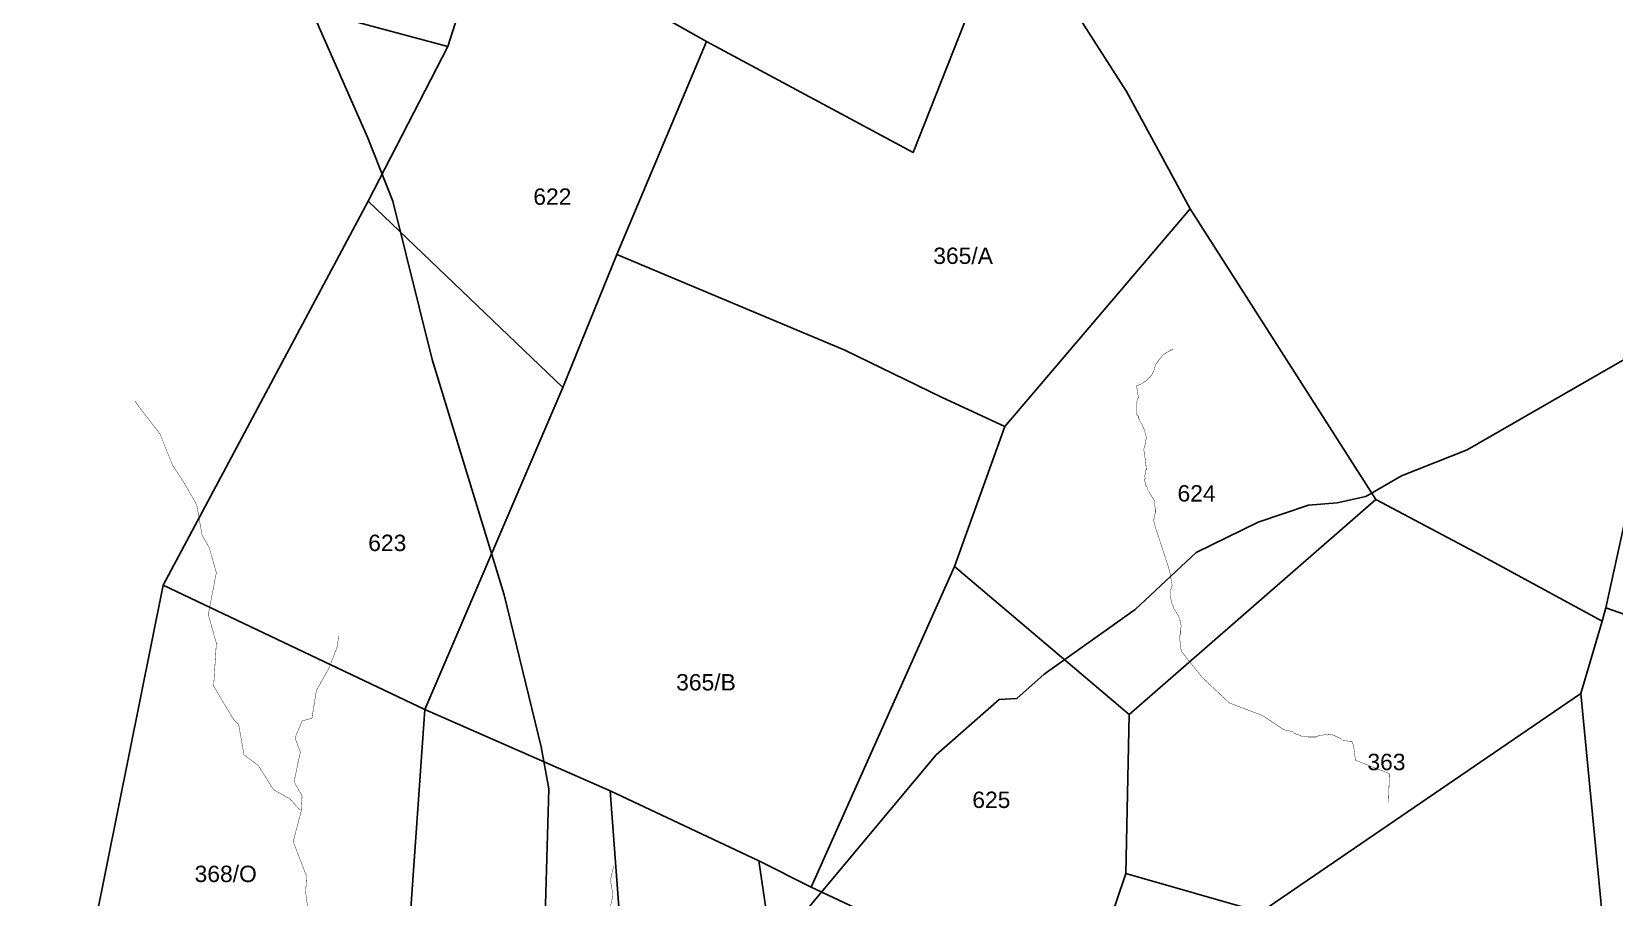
# Model space of a CAD drawing. Header units: inches. Extents: x 617 to 4497, y -923 to 1824.
# Drawn here: x 1847.6 to 2234.9, y 107.2 to 318.9 of the extents above; entities that cross this region are included whole.
import ezdxf
from ezdxf.enums import TextEntityAlignment as Align

# ---------------------------------------------------------------- set-up
doc = ezdxf.new("R2010")
doc.units = ezdxf.units.IN
doc.header["$LTSCALE"] = 15
doc.header["$MEASUREMENT"] = 0
for name, color, linetype in [('PLOT', 7, 'Continuous'), ('PLOT NO', 7, 'Continuous'), ('ROAD', 50, 'Continuous'), ('STREAM', 130, 'SL')]:
    doc.layers.add(name, color=color, linetype=linetype)
doc.styles.get("Standard").update_dxf_attribs({"font": 'arial.ttf'})
doc.linetypes.add('SL', pattern='A,8e-06,[1,streme line,S=0.066667,R=0,X=0,Y=0],-0.839413', length=0.839421)

msp = doc.modelspace()

# ---------------------------------------------------------------- linework, layer by layer
at = {"layer": 'PLOT'}
for points in [[(2028.38, 532.17), (2014.42, 447.53), (1991.84, 389.24), (1959.35, 346.59), (1949.42, 315.27), (1864.65, 338.07), (1764.61, 367.37), (1750.9, 415.59), (1777.53, 460.97), (1806.5, 442.66), (1841.07, 406.99), (1852.14, 437.19)], [(2251.13, 371.61), (2255.85, 314.02), (2245.59, 236.37), (2232.79, 178.01), (2231.89, 174.75), (2226.67, 156.99), (2233.97, 80.94), (2235.73, 69.58), (2245.81, 8.19), (2255.13, -28.15), (2275.83, -77.13)], [(1949.42, 315.27), (1929.91, 277.43), (1879.75, 183.52), (1863.16, 101.28), (1849.5, 34.39), (1776.56, 62.37), (1762.66, 112.02), (1744.25, 144.25), (1732.38, 149.28), (1731.63, 204.28), (1731.02, 205.63), (1734.17, 246.82), (1746.91, 252.55), (1778.59, 259.33), (1817.78, 261.68), (1837.14, 261.57), (1843.12, 315.9), (1819.64, 318.45), (1818.45, 328.89), (1820.3, 351.05)], [(2086.83, 349.02), (2063.26, 289.37), (2012.73, 316.53), (1959.35, 346.59)], [(2086.83, 349.02), (2115.44, 304.29), (2131.04, 275.61), (2176.52, 204.5), (2200.77, 191.61), (2231.89, 174.75)], [(2012.73, 316.53), (1990.73, 264.39), (2046.56, 241.02), (2070.24, 229.51), (2085.72, 222.33), (2131.04, 275.61)], [(1977.52, 231.88), (1929.91, 277.43)], [(1943.81, 153.12), (1977.52, 231.88), (1990.73, 264.39)], [(2085.72, 222.33), (2073.41, 188.06), (2038.32, 109.67), (2025.48, 116.1), (1989.15, 133.2), (1943.81, 153.12), (1879.75, 183.52)], [(2176.52, 204.5), (2116.16, 151.9)], [(2073.41, 188.06), (2116.16, 151.9), (2115.3, 113.01), (2103.79, 78.9), (2038.32, 109.67)], [(2404.39, 117.43), (2373.12, 127.77), (2310.66, 150.12), (2272.59, 164.02), (2232.79, 178.01)], [(2226.67, 156.99), (2148.35, 103.54), (2115.3, 113.01)], [(1925.34, -63.95), (1922.82, 2.51), (1937.89, 69.66), (1943.81, 153.12)], [(1989.15, 133.2), (1995.65, 45.8)], [(2025.48, 116.1), (2038.76, 26.72)]]:
    msp.add_lwpolyline(points, dxfattribs=at)
at = {"layer": 'ROAD'}
for points in [[(1915.2, 326.07), (1929.73, 293.11), (1935.98, 277.43), (1945.6, 238.73), (1963.17, 181.15), (1972.29, 143.97), (1974.14, 133.68), (1972.62, 82.83), (1972.29, 69.68), (1972.45, 58.13), (1968.57, 47.67), (1933.64, 5.34), (1907.79, -24.93), (1885.51, -44.32), (1884.33, -57.01), (1879.44, -71.52), (1862.71, -104.8), (1834.5, -141.28), (1809.84, -185.67), (1807.34, -189.39), (1805.66, -198.74)], [(2035.81, 102.37), (2068.88, 142.01), (2084.32, 155.53), (2088.66, 155.79), (2095.3, 161.78), (2117.63, 177.59), (2132.53, 191.51), (2147.7, 198.95), (2160.01, 203.1), (2167.02, 203.67), (2174.03, 205.24), (2182.76, 210.25), (2198.86, 216.6), (2243.22, 242.19)]]:
    msp.add_lwpolyline(points, dxfattribs=at)
at = {"layer": 'STREAM', "color": 4, "lineweight": 0}
msp.add_lwpolyline([(2126.9, 241.26, 0.1, 0.1, 0), (2126.47, 241.04, 0.1, 0.1, 0), (2126.25, 241.04, 0.1, 0.1, 0), (2126.03, 240.82, 0.1, 0.1, 0), (2125.15, 240.38, 0.1, 0.1, 0), (2124.94, 240.16, 0.1, 0.1, 0), (2124.5, 239.95, 0.1, 0.1, 0), (2123.62, 238.85, 0.1, 0.1, 0), (2123.19, 238.42, 0.1, 0.1, 0), (2123.19, 238.2, 0.1, 0.1, 0), (2122.53, 237.32, 0.1, 0.1, 0), (2122.31, 236.45, 0.1, 0.1, 0), (2122.31, 236.23, 0.1, 0.1, 0), (2122.09, 235.79, 0.1, 0.1, 0), (2121.66, 234.92, 0.1, 0.1, 0), (2121.44, 234.7, 0.1, 0.1, 0), (2121.22, 234.48, 0.1, 0.1, 0), (2120.13, 233.39, 0.1, 0.1, 0), (2119.69, 233.17, 0.1, 0.1, 0), (2119.47, 232.95, 0.1, 0.1, 0), (2118.6, 232.51, 0.1, 0.1, 0), (2117.94, 232.29, 0.1, 0.1, 0), (2118.38, 229.45, 0.1, 0.1, 0), (2118.16, 229.02, 0.1, 0.1, 0), (2118.16, 228.8, 0.1, 0.1, 0), (2117.94, 228.36, 0.1, 0.1, 0), (2117.94, 227.48, 0.1, 0.1, 0), (2117.94, 227.05, 0.1, 0.1, 0), (2117.94, 226.61, 0.1, 0.1, 0), (2117.94, 225.3, 0.1, 0.1, 0), (2118.38, 224.86, 0.1, 0.1, 0), (2118.38, 224.42, 0.1, 0.1, 0), (2118.81, 223.55, 0.1, 0.1, 0), (2119.25, 222.89, 0.1, 0.1, 0), (2119.47, 222.46, 0.1, 0.1, 0), (2119.47, 222.24, 0.1, 0.1, 0), (2119.91, 221.36, 0.1, 0.1, 0), (2119.91, 220.93, 0.1, 0.1, 0), (2120.13, 220.71, 0.1, 0.1, 0), (2120.34, 219.4, 0.1, 0.1, 0), (2120.13, 218.74, 0.1, 0.1, 0), (2120.13, 218.3, 0.1, 0.1, 0), (2119.91, 217.43, 0.1, 0.1, 0), (2119.69, 216.77, 0.1, 0.1, 0), (2120.13, 213.93, 0.1, 0.1, 0), (2120.34, 211.96, 0.1, 0.1, 0), (2120.34, 211.74, 0.1, 0.1, 0), (2120.13, 211.53, 0.1, 0.1, 0), (2120.13, 211.09, 0.1, 0.1, 0), (2119.91, 210, 0.1, 0.1, 0), (2120.13, 209.78, 0.1, 0.1, 0), (2119.91, 209.34, 0.1, 0.1, 0), (2120.13, 208.03, 0.1, 0.1, 0), (2120.56, 207.37, 0.1, 0.1, 0), (2120.56, 207.15, 0.1, 0.1, 0), (2121, 206.28, 0.1, 0.1, 0), (2121.44, 205.62, 0.1, 0.1, 0), (2121.66, 205.19, 0.1, 0.1, 0), (2121.88, 204.97, 0.1, 0.1, 0), (2122.31, 204.09, 0.1, 0.1, 0), (2122.31, 203.66, 0.1, 0.1, 0), (2122.31, 203.44, 0.1, 0.1, 0), (2122.53, 202.13, 0.1, 0.1, 0), (2122.53, 201.47, 0.1, 0.1, 0), (2122.53, 201.25, 0.1, 0.1, 0), (2122.31, 200.16, 0.1, 0.1, 0), (2122.09, 199.5, 0.1, 0.1, 0), (2122.53, 197.75, 0.1, 0.1, 0), (2126.03, 187.04, 0.1, 0.1, 0), (2126.68, 183.32, 0.1, 0.1, 0), (2126.47, 183.11, 0.1, 0.1, 0), (2126.47, 182.67, 0.1, 0.1, 0), (2126.25, 182.45, 0.1, 0.1, 0), (2126.25, 181.36, 0.1, 0.1, 0), (2126.25, 181.14, 0.1, 0.1, 0), (2126.25, 180.7, 0.1, 0.1, 0), (2126.47, 179.39, 0.1, 0.1, 0), (2126.68, 178.73, 0.1, 0.1, 0), (2126.9, 178.52, 0.1, 0.1, 0), (2127.12, 177.64, 0.1, 0.1, 0), (2127.78, 176.77, 0.1, 0.1, 0), (2127.78, 176.55, 0.1, 0.1, 0), (2128, 176.33, 0.1, 0.1, 0), (2128.43, 175.45, 0.1, 0.1, 0), (2128.43, 175.02, 0.1, 0.1, 0), (2128.65, 174.8, 0.1, 0.1, 0), (2128.87, 173.49, 0.1, 0.1, 0), (2128.65, 172.61, 0.1, 0.1, 0), (2128.65, 172.39, 0.1, 0.1, 0), (2128.65, 171.52, 0.1, 0.1, 0), (2128.43, 170.86, 0.1, 0.1, 0), (2128.87, 167.37, 0.1, 0.1, 0), (2134.12, 160.81, 0.1, 0.1, 0), (2140.68, 154.69, 0.1, 0.1, 0), (2148.76, 151.63, 0.1, 0.1, 0), (2154.01, 148.13, 0.1, 0.1, 0), (2156.2, 147.69, 0.1, 0.1, 0), (2156.42, 147.47, 0.1, 0.1, 0), (2156.63, 147.25, 0.1, 0.1, 0), (2157.07, 147.03, 0.1, 0.1, 0), (2157.95, 146.82, 0.1, 0.1, 0), (2158.16, 146.6, 0.1, 0.1, 0), (2158.6, 146.6, 0.1, 0.1, 0), (2159.91, 146.38, 0.1, 0.1, 0), (2160.57, 146.38, 0.1, 0.1, 0), (2160.79, 146.38, 0.1, 0.1, 0), (2161.88, 146.38, 0.1, 0.1, 0), (2162.76, 146.82, 0.1, 0.1, 0), (2162.97, 146.82, 0.1, 0.1, 0), (2163.41, 146.82, 0.1, 0.1, 0), (2164.29, 147.03, 0.1, 0.1, 0), (2164.72, 146.82, 0.1, 0.1, 0), (2164.94, 147.03, 0.1, 0.1, 0), (2166.25, 146.82, 0.1, 0.1, 0), (2166.91, 146.38, 0.1, 0.1, 0), (2167.13, 146.38, 0.1, 0.1, 0), (2168, 145.94, 0.1, 0.1, 0), (2168.44, 145.5, 0.1, 0.1, 0), (2170.63, 145.29, 0.1, 0.1, 0), (2171.06, 144.19, 0.1, 0.1, 0), (2171.5, 140.7, 0.1, 0.1, 0), (2179.81, 137.42, 0.1, 0.1, 0), (2179.59, 130.42, 0, 0, 0)], format="xyseb", dxfattribs=at)
at = {"layer": 'STREAM', "color": 4, "lineweight": 0, "const_width": 0.1}
for points in [[(1913.32, 128.45), (1910.69, 131.29), (1906.76, 133.48), (1903.04, 139.38), (1899.54, 142.01), (1898.23, 149.44), (1896.92, 150.75), (1892.11, 158.84), (1892.77, 169.33), (1890.8, 176.33), (1892.77, 186.6), (1891.02, 192.73), (1889.27, 195.79), (1887.96, 203.22), (1884.68, 208.9), (1882.06, 212.84), (1879, 220.49), (1873.75, 227.27), (1872.87, 228.58)], [(1915.5, 101.78), (1914.63, 108.34), (1914.85, 112.28), (1911.57, 120.8), (1913.54, 128.23), (1913.75, 131.95), (1911.79, 135.45), (1913.32, 142.66), (1912.01, 146.16), (1913.75, 150.31), (1916.16, 150.97), (1917.25, 157.75), (1920.31, 163.21), (1922.28, 168.24), (1922.72, 171.08)], [(1989.18, 104.84), (1989.83, 107.68), (1989.18, 111.4), (1990.05, 114.9)]]:
    msp.add_lwpolyline(points, dxfattribs=at)

# ---------------------------------------------------------------- texts
at = {"layer": 'PLOT NO'}
for s, p in [('622', (1974.99, 278.57)), ('365/A', (2075.5, 264.1)), ('624', (2132.63, 205.98)), ('623', (1934.6, 193.87)), ('365/B', (2012.59, 159.77)), ('363', (2179.09, 140.27)), ('625', (2082.41, 131.01)), ('368/O', (1895.06, 112.89))]:
    msp.add_text(s, height=4, dxfattribs=at).set_placement(p, align=Align.MIDDLE_CENTER)

doc.saveas('drawing.dxf')
